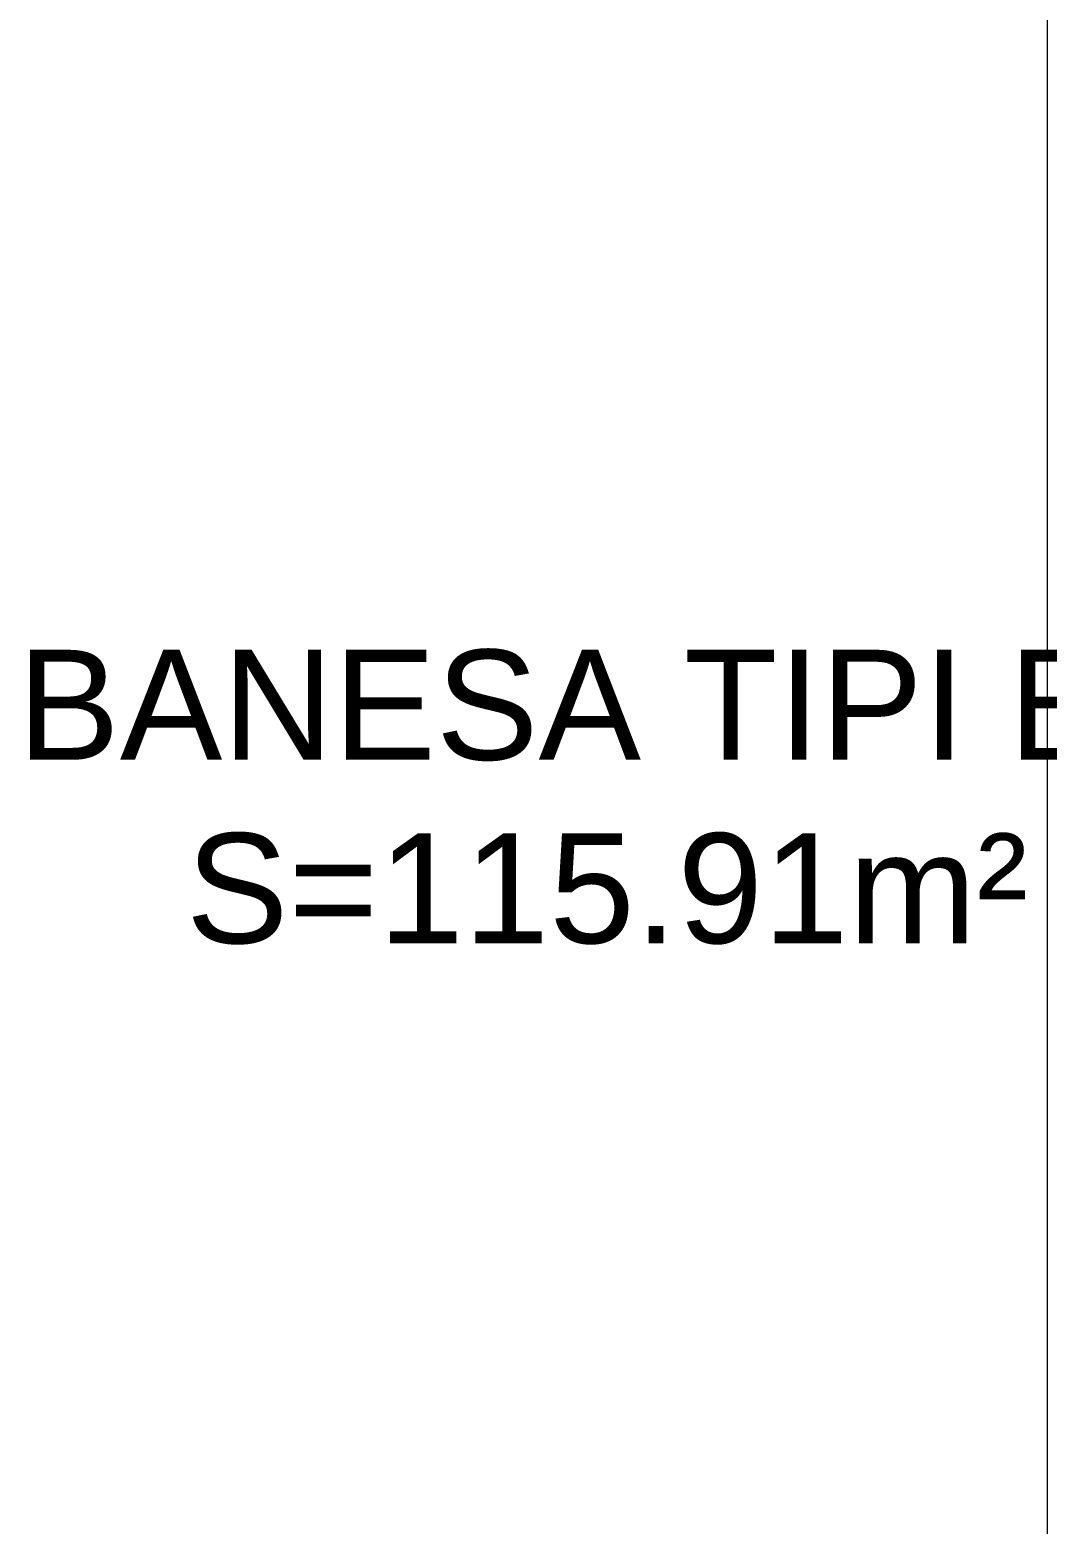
# Model space of a CAD drawing. Header units: centimetres. Extents: x 92587 to 105438, y -55119 to -48334.
# Drawn here: x 96919.3 to 97104.1, y -53786.3 to -53514.6 of the extents above; entities that cross this region are included whole.
import ezdxf

# ---------------------------------------------------------------- set-up
doc = ezdxf.new("R2010")
doc.units = ezdxf.units.CM
doc.header["$LTSCALE"] = 50
doc.header["$MEASUREMENT"] = 0
doc.linetypes.add('23486-A01$0${ Chain Double-Dash }', pattern=[0])
doc.linetypes.add('CACHE', pattern=[0.375, 0.25, -0.125])
doc.layers.add('HORS GEL', color=7, linetype='CACHE', lineweight=15, true_color=0x00661a)
doc.layers.add('MACONNERIE COUPE', color=7, linetype='Continuous', lineweight=30)
doc.layers.add('TEXTE', color=7, linetype='Continuous')
doc.styles.add('RS_TEXT_1.50', font='arial.ttf', dxfattribs={"height": 12.5})

# ---------------------------------------------------------------- blocks, each defined once
blk = doc.blocks.new('A$C1cd8c289')
at = {"layer": 'HORS GEL', "linetype": '23486-A01$0${ Chain Double-Dash }', "ltscale": 1.2}
blk.add_line((2395, 1580), (2395, -4150), dxfattribs=at)

msp = doc.modelspace()

# ---------------------------------------------------------------- block references
at = {"layer": 'MACONNERIE COUPE', "lineweight": 5, "ltscale": 0.5}
msp.add_blockref('A$C1cd8c289', (94709.11, -50862.36), dxfattribs=at)

# ---------------------------------------------------------------- texts
at = {"layer": 'TEXTE', "insert": (97024.11, -53654.15), "char_height": 20, "width": 211.1417, "attachment_point": 5, "style": 'RS_TEXT_1.50'}
msp.add_mtext('BANESA TIPI B3\\PS=115.91m²', dxfattribs=at)

doc.saveas('drawing.dxf')
